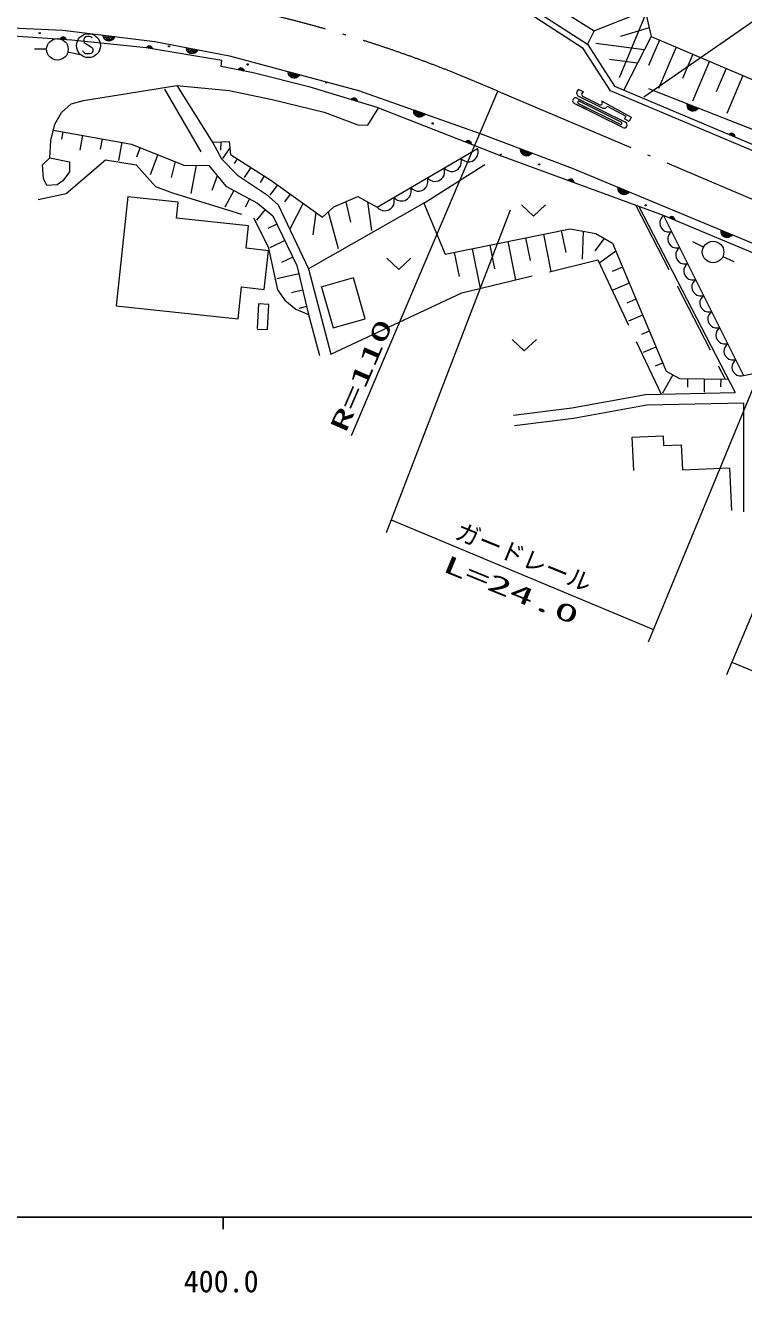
# Model space of a CAD drawing. Units: millimetres, scale not verified. Extents: x 63972 to 703972, y 2520 to 362520.
# Drawn here: x 475530 to 535278, y 181235 to 286610 of the extents above; entities that cross this region are included whole.
import ezdxf
from ezdxf.enums import TextEntityAlignment as Align

# ---------------------------------------------------------------- set-up
doc = ezdxf.new("R2010")
doc.units = ezdxf.units.MM
doc.header["$LTSCALE"] = 1000
doc.linetypes.add('DASHED', pattern=[7.5, 6, -1.5])
doc.linetypes.add('LONG_DASHED_DOTTED', pattern=[15.25, 12, -1.5, 0.25, -1.5])
for name, color, linetype, lineweight in [('M-TTL-BAND', 7, 'Continuous', 25), ('S-BGD', 7, 'Continuous', 13), ('S-BGD-HTXT', 6, 'Continuous', 13), ('S-BMK', 2, 'LONG_DASHED_DOTTED', 13)]:
    doc.layers.add(name, color=color, linetype=linetype, lineweight=lineweight)
doc.styles.add('ＭＳ ゴシック', font='')
doc.styles.get('ＭＳ ゴシック').set_extended_font_data('MS Gothic')

# ---------------------------------------------------------------- blocks, each defined once
blk = doc.blocks.new('BUHIN37')
at = {"color": 7, "linetype": 'Continuous', "lineweight": 13}
blk.add_lwpolyline([(-697, -407), (-551, -537), (-388, -624), (-162, -698), (40, -692), (234, -649), (450, -522), (583, -374), (688, -201), (734, 32), (735, 214), (697, 407)], dxfattribs=at)
blk = doc.blocks.new('BUHIN38')
at = {"color": 7, "linetype": 'Continuous', "lineweight": 13}
blk.add_lwpolyline([(-333, 665), (-461, 538), (-551, 394), (-632, 191), (-639, 4), (-610, -177), (-507, -383), (-379, -514), (-225, -621), (-14, -677), (154, -688), (333, -665)], dxfattribs=at)
blk = doc.blocks.new('BUHIN87')
at = {"color": 7, "linetype": 'Continuous', "lineweight": 13}
for p, q in [((-464, 57), (368, -288)), ((415, -240), (-463, 124)), ((309, -331), (-451, -16)), ((-433, -91), (239, -370)), ((160, -405), (-399, -173)), ((-315, -275), (29, -418))]:
    blk.add_line(p, q, dxfattribs=at)
blk.add_lwpolyline([(462, -192), (381, -283), (290, -351), (158, -415), (33, -428), (-90, -418), (-233, -358), (-327, -278), (-405, -181), (-453, -42), (-471, 71), (-462, 192)], close=True, dxfattribs=at)
blk = doc.blocks.new('BUHIN96')
at = {"color": 7, "linetype": 'Continuous', "lineweight": 13}
for p, q in [((-207, 121), (231, -63)), ((232, -29), (-183, 145)), ((-154, 166), (225, 7)), ((217, 45), (-119, 185)), ((-79, 203), (200, 86)), ((158, 137), (-14, 209))]:
    blk.add_line(p, q, dxfattribs=at)
blk.add_lwpolyline([(-231, 97), (-190, 142), (-145, 176), (-78, 208), (-16, 214), (45, 209), (117, 179), (164, 139), (203, 90), (227, 20), (236, -36), (231, -97)], close=True, dxfattribs=at)
blk = doc.blocks.new('BUHIN97')
at = {"color": 7, "linetype": 'Continuous', "lineweight": 13}
for p, q in [((419, -232), (-465, 115)), ((-465, 48), (373, -281)), ((316, -325), (-450, -25)), ((-431, -99), (246, -365)), ((167, -401), (-396, -180)), ((-309, -282), (38, -418))]:
    blk.add_line(p, q, dxfattribs=at)
blk.add_lwpolyline([(465, -183), (386, -275), (297, -345), (166, -412), (42, -427), (-81, -419), (-226, -363), (-321, -285), (-402, -189), (-452, -51), (-473, 62), (-465, 183)], close=True, dxfattribs=at)
blk = doc.blocks.new('BUHIN99')
at = {"color": 7, "linetype": 'Continuous', "lineweight": 13}
for p, q in [((-207, 121), (231, -64)), ((232, -30), (-183, 145)), ((-154, 167), (225, 7)), ((217, 44), (-118, 186)), ((-79, 203), (200, 85)), ((158, 137), (-13, 209))]:
    blk.add_line(p, q, dxfattribs=at)
blk.add_lwpolyline([(-230, 97), (-190, 142), (-144, 176), (-78, 208), (-15, 214), (46, 209), (117, 178), (164, 138), (203, 89), (227, 20), (235, -37), (230, -97)], close=True, dxfattribs=at)
blk = doc.blocks.new('BUHIN118')
at = {"color": 7, "linetype": 'Continuous', "lineweight": 13}
blk.add_lwpolyline([(310, 645), (255, 705), (180, 740), (75, 760), (-80, 760), (-210, 725), (-320, 650), (-385, 540), (-390, 425), (-385, 350), (-345, 250), (-275, 195), (270, -120), (330, -210), (370, -335), (360, -455), (325, -550), (255, -640), (100, -685), (-130, -685), (-230, -670), (-325, -625), (-405, -550), (-475, -435)], dxfattribs=at)
blk.add_circle((0, 0), 995, dxfattribs=at)
blk = doc.blocks.new('BUHIN122')
at = {"color": 7, "linetype": 'Continuous', "lineweight": 13}
blk.add_circle((0, 0), 896, dxfattribs=at)
blk = doc.blocks.new('BUHIN124')
at = {"color": 7, "linetype": 'Continuous', "lineweight": 13}
blk.add_lwpolyline([(-1000, 475), (0, -470), (1000, 475)], dxfattribs=at)

msp = doc.modelspace()

# ---------------------------------------------------------------- linework, layer by layer
at = {"layer": 'M-TTL-BAND'}
for p, q in [((63972, 187520), (602972, 187520)), ((491972, 187520), (491972, 186520))]:
    msp.add_line(p, q, dxfattribs=at)
at = {"layer": 'S-BGD'}
for p, q in [((526969, 280663), (548095, 295325)), ((526617, 289924), (527580, 285685)), ((518298, 289003), (522840, 286148)), ((517722, 287996), (522300, 285053)), ((527098, 287805), (522878, 286148)), ((521938, 284691), (517507, 287539)), ((471248, 286565), (478650, 286199)), ((479397, 285389), (474516, 285714)), ((478860, 285550), (478497, 285574)), ((478529, 285603), (478831, 285583)), ((478774, 285618), (478588, 285630)), ((478650, 286199), (486296, 285264)), ((482937, 285612), (481994, 285727)), ((482011, 285662), (482904, 285553)), ((482859, 285495), (482043, 285595)), ((522840, 286148), (522300, 285053)), ((527419, 286392), (525037, 285685)), ((527580, 285685), (525306, 281253)), ((527580, 285685), (545631, 278016)), ((477300, 284616), (476300, 284616)), ((478435, 285484), (478909, 285453)), ((478898, 285485), (478449, 285514)), ((478470, 285544), (478880, 285517)), ((485578, 284738), (479397, 285389)), ((482080, 285528), (482802, 285439)), ((482735, 285385), (482134, 285458)), ((482243, 285382), (482613, 285337)), ((491873, 283678), (485578, 284738)), ((485620, 284763), (486088, 284684)), ((486081, 284717), (485638, 284791)), ((485661, 284819), (486067, 284751)), ((486050, 284785), (485691, 284846)), ((485726, 284872), (486024, 284821)), ((485971, 284862), (485788, 284893)), ((486296, 285264), (492499, 284085)), ((489852, 284524), (488919, 284702)), ((488932, 284635), (489816, 284467)), ((489768, 284413), (488960, 284567)), ((524206, 281157), (521938, 284691)), ((522300, 285053), (524543, 281557)), ((527014, 284581), (522994, 285107)), ((528274, 285390), (527377, 283279)), ((529663, 284800), (528198, 281351)), ((479078, 284416), (480053, 284195)), ((488992, 284497), (489707, 284361)), ((489636, 284311), (489042, 284424)), ((489146, 284340), (489512, 284271)), ((491832, 283190), (491873, 283678)), ((492499, 284085), (503236, 281197)), ((526443, 283469), (524112, 283758)), ((531051, 284210), (530190, 282183)), ((532440, 283620), (531034, 280310)), ((494476, 282661), (491832, 283190)), ((493247, 282939), (493712, 282846)), ((493706, 282879), (493265, 282967)), ((493289, 282994), (493693, 282913)), ((493677, 282948), (493320, 283020)), ((493356, 283045), (493652, 282985)), ((493601, 283027), (493418, 283064)), ((499234, 281482), (494476, 282661)), ((498310, 282457), (497393, 282704)), ((497401, 282637), (498270, 282403)), ((498217, 282353), (497423, 282566)), ((497450, 282494), (498153, 282305)), ((498079, 282260), (497494, 282418)), ((533829, 283031), (533003, 281086)), ((535217, 282441), (533870, 279270)), ((480356, 280362), (488135, 281597)), ((488135, 281597), (492482, 281186)), ((488135, 281597), (491116, 276829)), ((497592, 282327), (497951, 282230)), ((504806, 279774), (499234, 281482)), ((524543, 281557), (567420, 263452)), ((479349, 280087), (480356, 280362)), ((492482, 281186), (496052, 280453)), ((496052, 280453), (500399, 279401)), ((502666, 280462), (503120, 280323)), ((503117, 280357), (502687, 280489)), ((502714, 280513), (503107, 280392)), ((503095, 280429), (502747, 280535)), ((502785, 280557), (503074, 280468)), ((503027, 280515), (502849, 280570)), ((503236, 281197), (513375, 277618)), ((521416, 280567), (525444, 278560)), ((521550, 280724), (523519, 279743)), ((521559, 281278), (521962, 281077)), ((521618, 280299), (525108, 278560)), ((521885, 280724), (523318, 280011)), ((523465, 280328), (525935, 278986)), ((567224, 262992), (524206, 281157)), ((527368, 281347), (542087, 275571)), ((477976, 278394), (478525, 279355)), ((478525, 279355), (479349, 280087)), ((500399, 279401), (503190, 278348)), ((504014, 278303), (504929, 279767)), ((514923, 275826), (504806, 279774)), ((508733, 279191), (507837, 279507)), ((507840, 279440), (508688, 279140)), ((508632, 279094), (507856, 279367)), ((507878, 279293), (508564, 279051)), ((525221, 278113), (521193, 280120)), ((522230, 279603), (521372, 280030)), ((521529, 280120), (525019, 278381)), ((523934, 279903), (525470, 279068)), ((477656, 277021), (477976, 278394)), ((503190, 278348), (504014, 278303)), ((508487, 279012), (507916, 279214)), ((508006, 279116), (508357, 278992)), ((525473, 279066), (525354, 278828)), ((525757, 278628), (525354, 278828)), ((525935, 278986), (525757, 278628)), ((477833, 277903), (484371, 276743)), ((478650, 277758), (478542, 277149)), ((480285, 277468), (480066, 276237)), ((481919, 277178), (481765, 276310)), ((513375, 277618), (521021, 274731)), ((477564, 275603), (477656, 277021)), ((483554, 276888), (483283, 275360)), ((484371, 276743), (488716, 274993)), ((485095, 276451), (484767, 275638)), ((491113, 276891), (492497, 276957)), ((491805, 276924), (491772, 276232)), ((492546, 276414), (491937, 275540)), ((492497, 276957), (492596, 275870)), ((504789, 271487), (513152, 276373)), ((512163, 276936), (512606, 276764)), ((512606, 276797), (512186, 276961)), ((512215, 276983), (512598, 276834)), ((512589, 276871), (512250, 277003)), ((512289, 277022), (512571, 276912)), ((512528, 276962), (512354, 277030)), ((517620, 275948), (516731, 276284)), ((516733, 276217), (517575, 275899)), ((517518, 275853), (516748, 276144)), ((476969, 275024), (477564, 275603)), ((477564, 275603), (479203, 275271)), ((479203, 275271), (479203, 274423)), ((486543, 275868), (485906, 274189)), ((487992, 275284), (487653, 273958)), ((492596, 275870), (495957, 273728)), ((493156, 275513), (492905, 275119)), ((528609, 270787), (514923, 275826)), ((516768, 276070), (517449, 275813)), ((517370, 275775), (516805, 275989)), ((516892, 275889), (517241, 275757)), ((477046, 273869), (476969, 275024)), ((479203, 274423), (478648, 273669)), ((488716, 274993), (490783, 274950)), ((489749, 274972), (489300, 272640)), ((490783, 274950), (492196, 273242)), ((491489, 274096), (491047, 272871)), ((494277, 274799), (493740, 273957)), ((495397, 274085), (495059, 273554)), ((521021, 274731), (538157, 267614)), ((477323, 273299), (477046, 273869)), ((478171, 273361), (477323, 273299)), ((478648, 273669), (478171, 273361)), ((492196, 273242), (494854, 271829)), ((496493, 273345), (495873, 272478)), ((495957, 273728), (500242, 270663)), ((520693, 273735), (521139, 273571)), ((521138, 273604), (520716, 273760)), ((520744, 273783), (521130, 273640)), ((521120, 273678), (520779, 273803)), ((520817, 273822), (521101, 273718)), ((521057, 273767), (520882, 273832)), ((484061, 272388), (483092, 263275)), ((488234, 271897), (484061, 272341)), ((488094, 270574), (488234, 271897)), ((492860, 272889), (492116, 271488)), ((494189, 272182), (493820, 271488)), ((497564, 272578), (497099, 271929)), ((501197, 271520), (503175, 272377)), ((502186, 271948), (502581, 270234)), ((503175, 272377), (504789, 271487)), ((503982, 271932), (504328, 269542)), ((495486, 271302), (494747, 270414)), ((494854, 271829), (496119, 270774)), ((498635, 271812), (497539, 269674)), ((508678, 271837), (499078, 266369)), ((499706, 271046), (499451, 269180)), ((500242, 270663), (501197, 271520)), ((500719, 271091), (501560, 268059)), ((526563, 271540), (534563, 256091)), ((494087, 269937), (488094, 270574)), ((493888, 268069), (494087, 269937)), ((496449, 270085), (495705, 269728)), ((496119, 270774), (498102, 266640)), ((528609, 270787), (535278, 257488)), ((553289, 260453), (528609, 270787)), ((497110, 268707), (495875, 268115)), ((510452, 267580), (520853, 269690)), ((517140, 268937), (517523, 267049)), ((518625, 269238), (519250, 266154)), ((520110, 269539), (520478, 267726)), ((520853, 269690), (522991, 269309)), ((521922, 269499), (521838, 267164)), ((523679, 268899), (522902, 267873)), ((522991, 269309), (524367, 268489)), ((495750, 267871), (493888, 268069)), ((495409, 264659), (495750, 267871)), ((511199, 267732), (511604, 265731)), ((512684, 268033), (513355, 264723)), ((514169, 268334), (514567, 266372)), ((515654, 268635), (516305, 265427)), ((524646, 267824), (523315, 266868)), ((524367, 268489), (528819, 257858)), ((531934, 268169), (531043, 268622)), ((497771, 267329), (496838, 266882)), ((498102, 266640), (499088, 262556)), ((533554, 267384), (534463, 266967)), ((498266, 265960), (496452, 265521)), ((499078, 266369), (500954, 259276)), ((502820, 265617), (500115, 264849)), ((503789, 262203), (502820, 265617)), ((525202, 266496), (524334, 266132)), ((493230, 262197), (493513, 264860)), ((493513, 264860), (495409, 264659)), ((498595, 264598), (497663, 264373)), ((500162, 264849), (501127, 261448)), ((525758, 265167), (524405, 264600)), ((494924, 263455), (494810, 261406)), ((495785, 263407), (494924, 263455)), ((500954, 259276), (511845, 264355)), ((526315, 263838), (525560, 263522)), ((483092, 263275), (493230, 262197)), ((495668, 261311), (495785, 263407)), ((498924, 263237), (498271, 263079)), ((499088, 262556), (500005, 259157)), ((526871, 262509), (525707, 262021)), ((494810, 261359), (495668, 261311)), ((501127, 261448), (503789, 262203)), ((527428, 261180), (526776, 260907)), ((527984, 259851), (526921, 259406)), ((528541, 258522), (527916, 258261)), ((529375, 257550), (528527, 256015)), ((528819, 257858), (529932, 257243)), ((529932, 257243), (533997, 257185)), ((530620, 257233), (530610, 256533)), ((531997, 257213), (531981, 256099)), ((533373, 257194), (533364, 256557)), ((535278, 257488), (538247, 258098)), ((527127, 255927), (534563, 256091)), ((520998, 254797), (527127, 255927)), ((527219, 255029), (521134, 253907)), ((535254, 255206), (527219, 255029)), ((535254, 255206), (535254, 246167)), ((516123, 254210), (520998, 254797)), ((521134, 253907), (516230, 253316)), ((526008, 252368), (528579, 252492)), ((526142, 249595), (526008, 252368)), ((528579, 252492), (528619, 251662)), ((528619, 251662), (530089, 251734)), ((530089, 251734), (530190, 249643)), ((530190, 249643), (534095, 249831)), ((534095, 249831), (534267, 246270))]:
    msp.add_line(p, q, dxfattribs=at)
at = {"layer": 'S-BGD', "linetype": 'DASHED'}
for p, q in [((487112, 281291), (490772, 274998)), ((491116, 276829), (491859, 275513)), ((478937, 272628), (482186, 275420)), ((482186, 275420), (484749, 275008)), ((491859, 275513), (493175, 274140)), ((508678, 271837), (515140, 275933)), ((484749, 275008), (486350, 273223)), ((493175, 274140), (495577, 272539)), ((486350, 273223), (487769, 272674)), ((476603, 272125), (478937, 272628)), ((487769, 272674), (494496, 270615)), ((495577, 272539), (496550, 271681)), ((496550, 271681), (499078, 266369)), ((508678, 271837), (510452, 267580)), ((526311, 271633), (533739, 257189)), ((494496, 270615), (495731, 268189)), ((495731, 268189), (496509, 264620)), ((511845, 264355), (523148, 267101)), ((523148, 267101), (528404, 255956)), ((496509, 264620), (497104, 263751)), ((497104, 263751), (498019, 263018)), ((498019, 263018), (499072, 262561))]:
    msp.add_line(p, q, dxfattribs=at)
at = {"layer": 'S-BGD'}
for points in [[(478420, 285454), (478444, 285510), (478476, 285557), (478528, 285608), (478585, 285634), (478645, 285649), (478722, 285644), (478779, 285621), (478832, 285588), (478877, 285530), (478904, 285479), (478919, 285421)], [(482969, 285671), (482915, 285562), (482846, 285472), (482736, 285374), (482620, 285328), (482499, 285305), (482345, 285324), (482233, 285376), (482131, 285449), (482047, 285570), (482000, 285674), (481976, 285792)], [(485603, 284734), (485632, 284787), (485668, 284831), (485725, 284877), (485785, 284897), (485846, 284906), (485922, 284893), (485977, 284865), (486026, 284826), (486065, 284764), (486087, 284711), (486096, 284651)], [(489889, 284581), (489828, 284475), (489753, 284390), (489637, 284300), (489518, 284262), (489395, 284247), (489243, 284276), (489134, 284335), (489038, 284414), (488962, 284541), (488922, 284648), (488906, 284768)], [(493228, 282911), (493259, 282963), (493297, 283005), (493355, 283050), (493415, 283068), (493477, 283075), (493553, 283060), (493606, 283030), (493654, 282990), (493692, 282926), (493711, 282873), (493718, 282813)], [(498350, 282511), (498282, 282410), (498201, 282331), (498078, 282250), (497957, 282221), (497833, 282215), (497684, 282255), (497580, 282322), (497489, 282409), (497424, 282540), (497391, 282650), (497385, 282771)], [(502645, 280436), (502681, 280485), (502723, 280523), (502785, 280562), (502847, 280574), (502908, 280575), (502982, 280552), (503033, 280517), (503077, 280472), (503107, 280405), (503122, 280350), (503123, 280290)], [(508777, 279241), (508701, 279146), (508614, 279073), (508486, 279002), (508362, 278982), (508239, 278986), (508093, 279037), (507994, 279112), (507911, 279205), (507855, 279341), (507831, 279453), (507834, 279574)], [(512140, 276912), (512180, 276958), (512224, 276993), (512290, 277027), (512352, 277035), (512413, 277031), (512486, 277003), (512534, 276964), (512574, 276916), (512599, 276847), (512610, 276791), (512606, 276730)], [(517666, 275998), (517588, 275904), (517499, 275833), (517369, 275765), (517245, 275748), (517122, 275754), (516977, 275809), (516880, 275886), (516799, 275981), (516746, 276118), (516725, 276230), (516730, 276351)], [(520671, 273710), (520709, 273757), (520753, 273793), (520818, 273827), (520880, 273836), (520942, 273834), (521014, 273807), (521063, 273769), (521104, 273722), (521131, 273653), (521142, 273597), (521140, 273537)]]:
    msp.add_lwpolyline(points, close=True, dxfattribs=at)
for centre in [(476723, 285953), (487484, 284862), (494022, 283362), (500561, 281862), (509415, 278455), (518269, 275048), (527123, 271641)]:
    msp.add_circle(centre, 49.8, dxfattribs=at)
for centre, radius, start, end in [((521305, 280343), 250, 63.51416, 243.51422), ((521683, 280993), 300, 148.7337, 243.71356), ((521655, 281048), 250, 112.68506, 156.16193), ((521573, 280210), 100, 63.51416, 243.51422), ((521950, 280860), 150, 143.91431, 244.31653), ((522095, 280809), 300, 116.44592, 152.4007), ((523226, 280146), 300, 346.89294, 37.41748), ((523384, 280145), 150, 243.51422, 333.51422), ((523654, 280011), 300, 243.2605, 338.90845), ((525064, 278470), 100, 243.51422, 63.51416), ((525332, 278336), 250, 243.51422, 63.51416)]:
    msp.add_arc(centre, radius, start, end, dxfattribs=at)
at = {"layer": 'S-BGD-HTXT'}
for p, q in [((535224, 307034), (524920, 282239)), ((502649, 252493), (514842, 281125)), ((515850, 271255), (505546, 244414)), ((539591, 265047), (527349, 235315)), ((545464, 260265), (533843, 232605)), ((505960, 245493), (527789, 236383)), ((534290, 233670), (566180, 220362))]:
    msp.add_line(p, q, dxfattribs=at)
at = {"layer": 'S-BMK'}
msp.add_line((514842, 281125), (585129, 251310), dxfattribs=at)
msp.add_arc((470380, 180375), 110124, 66.18763, 104.34229, dxfattribs=at)

# ---------------------------------------------------------------- block references
at = {"layer": 'S-BGD'}
for name, p in [('BUHIN118', (480777, 284920)), ('BUHIN122', (478200, 284616)), ('BUHIN97', (531047, 279903)), ('BUHIN99', (534294, 277433)), ('BUHIN37', (512455, 275966)), ('BUHIN37', (511061, 275152)), ('BUHIN37', (509668, 274337)), ('BUHIN37', (506880, 272708)), ('BUHIN37', (508274, 273523)), ('BUHIN87', (525305, 272951)), ('BUHIN37', (505486, 271894)), ('BUHIN124', (517802, 271218)), ('BUHIN38', (528942, 270122)), ('BUHIN96', (529305, 270495)), ('BUHIN38', (529609, 268792)), ('BUHIN87', (533873, 269393)), ('BUHIN38', (530276, 267462)), ('BUHIN122', (532736, 267760)), ('BUHIN124', (506606, 266771)), ('BUHIN38', (530943, 266132)), ('BUHIN38', (531610, 264802)), ('BUHIN38', (532277, 263473)), ('BUHIN38', (532944, 262143)), ('BUHIN38', (533611, 260813)), ('BUHIN124', (517035, 260023)), ('BUHIN38', (534278, 259483)), ('BUHIN38', (534945, 258153))]:
    msp.add_blockref(name, p, dxfattribs=at)

# ---------------------------------------------------------------- texts
at = {"layer": 'M-TTL-BAND', "style": 'ＭＳ ゴシック'}
msp.add_text('400.0', height=1833, dxfattribs=at).set_placement((491817, 180715), align=Align.BOTTOM_CENTER)
at = {"layer": 'S-BGD-HTXT', "style": 'ＭＳ ゴシック', "width": 2}
for s, rotation, p in [('R=110', 66.5, (502568, 252467)), ('L=24.0', 337.8, (509952, 240851))]:
    msp.add_text(s, height=1466, rotation=rotation, dxfattribs=at).set_placement(p, align=Align.BOTTOM_LEFT)
at = {"layer": 'S-BGD-HTXT', "style": 'ＭＳ ゴシック'}
msp.add_text('ガードレール', height=1466, rotation=337.8, dxfattribs=at).set_placement((510991, 243578), align=Align.BOTTOM_LEFT)

doc.saveas('drawing.dxf')
